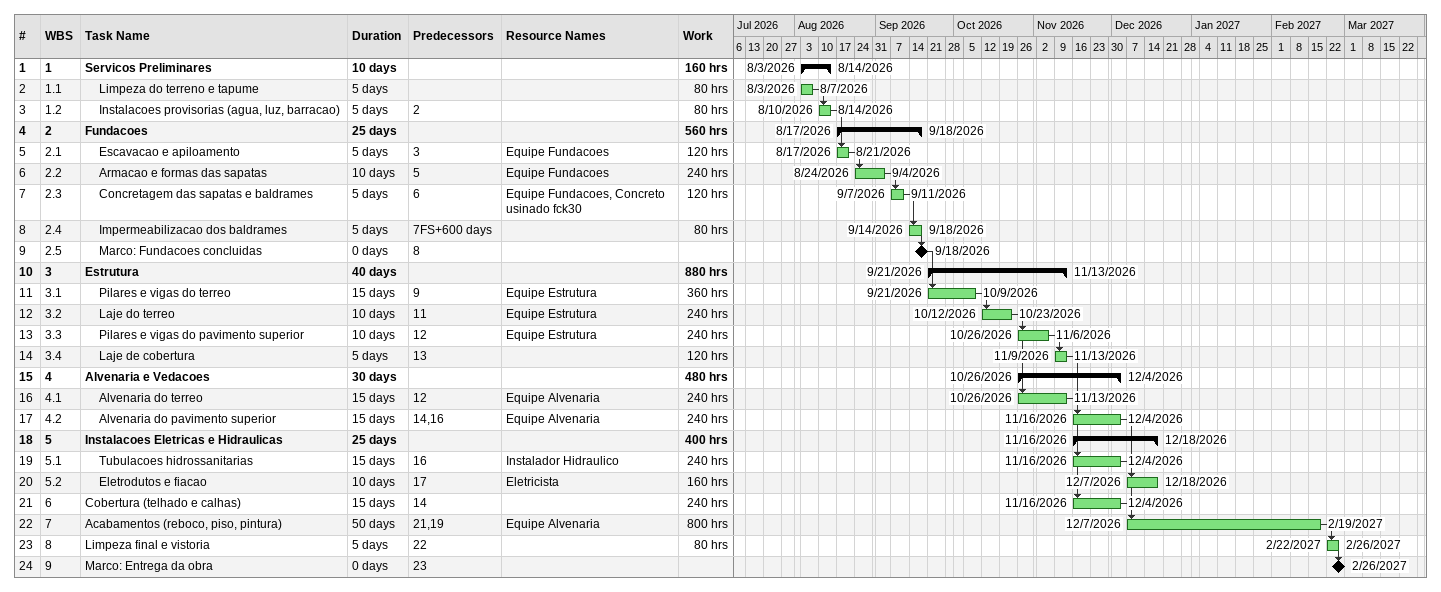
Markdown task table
| ID | WBS | Task | Duration | Start | Finish | Predecessors | Resources | Work (h) |
|---|---|---|---|---|---|---|---|---|
| 1 | 1 | **Servicos Preliminares** | 10d | 2026-08-03 | 2026-08-14 |  |  | 160 |
| 2 | 1.1 | Limpeza do terreno e tapume | 5d | 2026-08-03 | 2026-08-07 |  |  | 80 |
| 3 | 1.2 | Instalacoes provisorias (agua, luz, barracao) | 5d | 2026-08-10 | 2026-08-14 | 2 |  | 80 |
| 4 | 2 | **Fundacoes** | 25d | 2026-08-17 | 2026-09-18 |  |  | 560 |
| 5 | 2.1 | Escavacao e apiloamento | 5d | 2026-08-17 | 2026-08-21 | 3 | Equipe Fundacoes | 120 |
| 6 | 2.2 | Armacao e formas das sapatas | 10d | 2026-08-24 | 2026-09-04 | 5 | Equipe Fundacoes | 240 |
| 7 | 2.3 | Concretagem das sapatas e baldrames | 5d | 2026-09-07 | 2026-09-11 | 6 | Equipe Fundacoes, Concreto usinado fck30 | 120 |
| 8 | 2.4 | Impermeabilizacao dos baldrames | 5d | 2026-09-14 | 2026-09-18 | 7FS+600d |  | 80 |
| 9 | 2.5 | Marco: Fundacoes concluidas | 0d | 2026-09-18 | 2026-09-18 | 8 |  |  |
| 10 | 3 | **Estrutura** | 40d | 2026-09-21 | 2026-11-13 |  |  | 880 |
| 11 | 3.1 | Pilares e vigas do terreo | 15d | 2026-09-21 | 2026-10-09 | 9 | Equipe Estrutura | 360 |
| 12 | 3.2 | Laje do terreo | 10d | 2026-10-12 | 2026-10-23 | 11 | Equipe Estrutura | 240 |
| 13 | 3.3 | Pilares e vigas do pavimento superior | 10d | 2026-10-26 | 2026-11-06 | 12 | Equipe Estrutura | 240 |
| 14 | 3.4 | Laje de cobertura | 5d | 2026-11-09 | 2026-11-13 | 13 |  | 120 |
| 15 | 4 | **Alvenaria e Vedacoes** | 30d | 2026-10-26 | 2026-12-04 |  |  | 480 |
| 16 | 4.1 | Alvenaria do terreo | 15d | 2026-10-26 | 2026-11-13 | 12 | Equipe Alvenaria | 240 |
| 17 | 4.2 | Alvenaria do pavimento superior | 15d | 2026-11-16 | 2026-12-04 | 14, 16 | Equipe Alvenaria | 240 |
| 18 | 5 | **Instalacoes Eletricas e Hidraulicas** | 25d | 2026-11-16 | 2026-12-18 |  |  | 400 |
| 19 | 5.1 | Tubulacoes hidrossanitarias | 15d | 2026-11-16 | 2026-12-04 | 16 | Instalador Hidraulico | 240 |
| 20 | 5.2 | Eletrodutos e fiacao | 10d | 2026-12-07 | 2026-12-18 | 17 | Eletricista | 160 |
| 21 | 6 | Cobertura (telhado e calhas) | 15d | 2026-11-16 | 2026-12-04 | 14 |  | 240 |
| 22 | 7 | Acabamentos (reboco, piso, pintura) | 50d | 2026-12-07 | 2027-02-19 | 21, 19 | Equipe Alvenaria | 800 |
| 23 | 8 | Limpeza final e vistoria | 5d | 2027-02-22 | 2027-02-26 | 22 |  | 80 |
| 24 | 9 | Marco: Entrega da obra | 0d | 2027-02-26 | 2027-02-26 | 23 |  |  |
